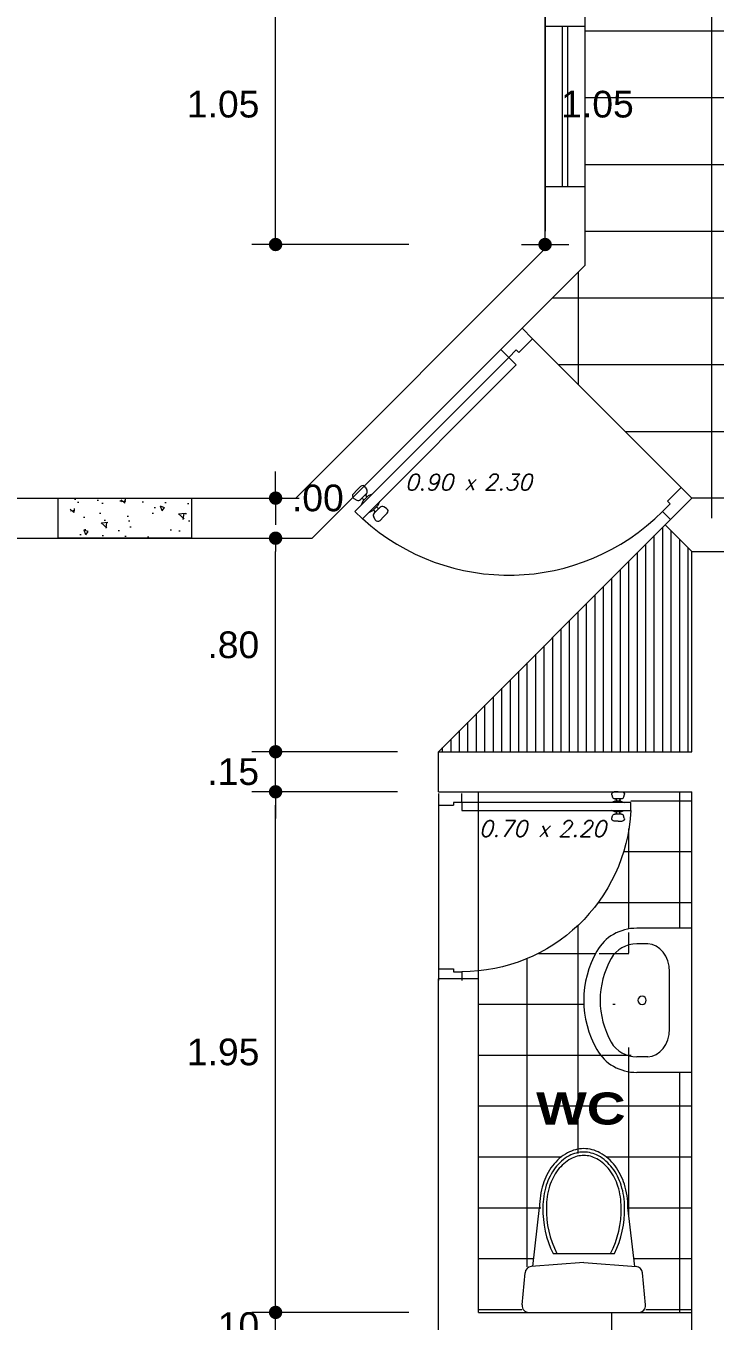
# Model space of a CAD drawing. Header units: millimetres. Extents: x 2178 to 2304, y 1220 to 1359.
# Drawn here: x 2188.582 to 2191.165, y 1233.466 to 1238.317 of the extents above; entities that cross this region are included whole.
import ezdxf
from ezdxf.enums import TextEntityAlignment as Align

# ---------------------------------------------------------------- set-up
doc = ezdxf.new("R2010")
doc.units = ezdxf.units.MM
doc.layers.get('0').update_dxf_attribs({"lineweight": 0})
for name, color, linetype, lineweight in [('carpinteria', 12, 'Continuous', 5), ('Mobiliario', 52, 'Continuous', 5), ('PLUMA 1', 46, 'Continuous', 13), ('PLUMA 7', 10, 'Continuous', 0), ('PLUMA4', 160, 'Continuous', 40), ('TEXTO', 5, 'Continuous', 18), ('TEXTOS', 42, 'Continuous', 13)]:
    doc.layers.add(name, color=color, linetype=linetype, lineweight=lineweight)
doc.layers.add('pisos....', color=7, linetype='Continuous', lineweight=5, true_color=0x7c7f7e)
doc.styles.add('ARIAL', font='arial.ttf')
doc.styles.add('ARIAL-N', font='arialbd.ttf')
doc.styles.add('SIMPLEX', font='simplex.shx', dxfattribs={"width": 1.2, "oblique": 15})
doc.dimstyles.new('RPM 50', dxfattribs={"dimtxt": 0.1, "dimasz": 0.05, "dimexe": 0.08849999999999973, "dimexo": 0.1535, "dimgap": 0.07099999999999997, "dimtad": 2, "dimtih": 1, "dimtoh": 1, "dimzin": 4, "dimdsep": 46, "dimtxsty": 'ARIAL', "dimblk": 'DOT', "dimcen": 0.4, "dimdle": 0.25, "dimclrd": 8, "dimclre": 8, "dimclrt": 9, "dimadec": 0, "dimazin": 0, "dimtfac": 1, "dimtix": 1, "dimtmove": 0, "dimatfit": 3, "dimldrblk": 'DOT', "dimfxl": 0.5, "dimfxlon": 1, "dimlwd": 0, "dimlwe": 0, "dimarcsym": 0})

# ---------------------------------------------------------------- blocks, each defined once
blk = doc.blocks.new('puerta de 0.80')
for p, q in [((0, 0.7578726278069325), (0, 0.8078726278070008)), ((0, 0.05787262780700075), (0, 0.8078726278070008)), ((0.1000000000000227, 0.770372627806978), (0.1000000000000227, 0.8078726278070008)), ((0, 0.7578726278069325), (0.06500000000005457, 0.7578726278069325)), ((0.06500000000005457, 0.7578726278069325), (0.06500000000005457, 0.770372627806978)), ((0.06500000000005457, 0.770372627806978), (0.1000000000000227, 0.770372627806978)), ((0.743372223558481, 0.1131570363396577), (0.7462233707656196, 0.1025164101029077)), ((0.7699992280930701, 0.1257452267906274), (0.753031481821381, 0.1257452267906274)), ((0.7820575276252839, 0.09510460055400927), (0.7558826290285197, 0.09510460055400927)), ((0.7558826290285197, 0.09510460055400927), (0.7579409285608563, 0.09510460055400927)), ((0.762940928560738, 0.09010460055401381), (0.762940928560738, 0.08545825626470105)), ((0.7699992280930701, 0.1257452267906274), (0.7869669743646455, 0.1257452267906274)), ((0.7770575276252885, 0.09010460055401381), (0.7770575276252885, 0.08545825626470105)), ((0.7841158271576205, 0.09510460055400927), (0.7820575276252839, 0.09510460055400927)), ((0.7966262326275455, 0.1131570363396577), (0.7937750854204069, 0.1025164101029077)), ((0, 0.007872627806932542), (0, 0.05787262780700075)), ((0, 0.05787262780700075), (0.06500000000005457, 0.05787262780700075)), ((0.06500000000005457, 0.04537262780695528), (0.06500000000005457, 0.05787262780700075)), ((0.1000000000000227, 0.04537262780695528), (0.06500000000005457, 0.04537262780695528)), ((0.1000000000000227, 0.08037262780703713), (0.8250000000000455, 0.08037262780703713)), ((0.1000000000000227, 0.04537262780695528), (0.1000000000000227, 0.08037262780703713)), ((0.8250000000000455, 0.04537262780695528), (0.1000000000000227, 0.04537262780695528)), ((0.1000000000000227, 0.04537262780695528), (0.1000000000000227, 0.007872627806932542)), ((0.7820575276252839, 0.08545825626470105), (0.7558826290285197, 0.08545825626470105)), ((0.8250000000000455, 0.04537262780695528), (0.7720000000000482, 0.04537262780695528)), ((0.8250000000000455, 0.08037262780703713), (0.8250000000000455, 0.04537262780695528)), ((0.743372223558481, 0.01258821927433473), (0.7462233707656196, 0.02322884551108473)), ((0.7699992280930701, 2.882325134123676e-08), (0.753031481821381, 2.882325134123676e-08)), ((0.7820575276252839, 0.04028699934929136), (0.7558826290285197, 0.04028699934929136)), ((0.7820575276252839, 0.03064065505998315), (0.7558826290285197, 0.03064065505998315)), ((0.7558826290285197, 0.03064065505998315), (0.7579409285608563, 0.03064065505998315)), ((0.762940928560738, 0.0356406550599786), (0.762940928560738, 0.04028699934929136)), ((0.7699992280930701, 2.882325134123676e-08), (0.7869669743646455, 2.882325134123676e-08)), ((0.7770575276252885, 0.0356406550599786), (0.7770575276252885, 0.04028699934929136)), ((0.7841158271576205, 0.03064065505998315), (0.7820575276252839, 0.03064065505998315)), ((0.7966262326275455, 0.01258821927433473), (0.7937750854204069, 0.02322884551108473))]:
    blk.add_line(p, q)
at = {"linetype": 'Continuous', "lineweight": 0}
for p, q in [((0.7558826290285197, 0.08545825626470105), (0.7419099796773025, 0.08037262780692345)), ((0.7558826290285197, 0.04028699934929136), (0.7419099796773025, 0.04537262780695528)), ((0.7820575276252839, 0.08545825626470105), (0.796030176976501, 0.08037262780692345)), ((0.7820575276252839, 0.04028699934929136), (0.796030176976501, 0.04537262780695528))]:
    blk.add_line(p, q, dxfattribs=at)
for centre, radius, start, end in [((0.1000000000000227, 0.04537262780695528), 0.725, 2.767078666097358, 90), ((0.753031481821381, 0.1157452267906365), 0.01, 90, 195.0000000000087), ((0.7558826290285197, 0.1051046005540002), 0.01, 195.0000000001698, 270), ((0.7579409285607426, 0.09010460055401381), 0.005, 0, 90), ((0.7820575276252839, 0.09010460055401381), 0.005, 90, 180), ((0.7841158271575068, 0.1051046005540002), 0.01, 270, 344.9999999998302), ((0.7869669743646455, 0.1157452267906365), 0.01, 344.9999999999912, 90), ((0.753031481821381, 0.01000002882324225), 0.01, 164.9999999999913, 270), ((0.7558826290285197, 0.02064065505999224), 0.01, 90, 164.9999999998302), ((0.7579409285607426, 0.0356406550599786), 0.005, 270, 0), ((0.7820575276252839, 0.0356406550599786), 0.005, 180, 270), ((0.7841158271575068, 0.02064065505999224), 0.01, 15.00000000016984, 90), ((0.7869669743646455, 0.01000002882324225), 0.01, 270, 15.00000000000872)]:
    blk.add_arc(centre, radius, start, end)
blk = doc.blocks.new('P')
at = {"style": 'SIMPLEX', "oblique": 15}
blk.add_text('x', height=0.06, dxfattribs=at).set_placement((-0.01697368369676155, 0.0255492955629677))
blk.add_attdef('L', text='', height=0.06, dxfattribs=at).set_placement((-0.057659880294743, 0.02554929556297481), align=Align.RIGHT)
blk.add_attdef('H', (0.05806964743619147, 0.02554929556297481), '', height=0.06, dxfattribs=at)
blk = doc.blocks.new('LAVATORIO')
at = {"layer": 'PLUMA 1', "linetype": 'Continuous', "lineweight": 20}
for p, q in [((-0.2999934783219942, 0.2071363636785648), (-0.2999934783219942, -0.02195454545901754)), ((-0.2999934783219942, 0.2071363636785648), (0.2999934783219942, 0.2071363636785648)), ((0.2999934783219942, 0.2071363636785648), (0.2999934783219942, -0.02195454545901754)), ((-0.1188260869807323, 0.1148181818415779), (0.1188260869807323, 0.1148181818415779)), ((-0.234782608743501, 0.02386363636850319), (-0.234782608743501, -0.02195454545901754)), ((0.234782608743501, 0.02386363636850319), (0.234782608743501, -0.02195454545901754))]:
    blk.add_line(p, q, dxfattribs=at)
blk.add_circle((0, 0), 0.01750000000356522, dxfattribs=at)
at = {"layer": 'PLUMA 1', "linetype": 'Continuous', "lineweight": 20, "extrusion": (0, 0, -1)}
for centre, major_axis, ratio, start_param, end_param in [((-0.1188260869807323, 0.02386363636850319), (0.1159565217627687, 2.11200665065676e-14), 0.7846746081733931, 3.141592653590338, 4.712388980384833), ((0.1188260869807323, 0.02386363636850319), (-0.1159565217627687, 9.952126509930016e-14), 0.7846746081733929, 1.570796326794223, 3.1415926535887), ((-0.1188521754517069, -0.02195454545901754), (2.795176774598603e-13, 0.1893818215381344), 0.9565217391304283, 3.638567482427635, 4.712388980383277), ((-0.1188521754517069, -0.02195454545901754), (-1.25662522260505e-12, 0.1212000033427651), 0.9565217391302343, 3.638567482442401, 4.712388980394607), ((0.1188521754517069, -0.02195454545901754), (1.256475748923904e-12, 0.1212000033427651), 0.9565217391302343, 1.57079632678498, 2.644617824737187), ((0.1188521754517069, -0.02195454545901754), (-2.791350386132135e-13, 0.1893818215381344), 0.9565217391304283, 1.570796326796306, 2.64461782475195), ((0, 0.2071363636785648), (-2.207522384136759e-16, 0.3818181859691521), 0.9565217391303741, 2.64461781258921, 3.638567494590378), ((0, 0.2071363636785648), (1.873049312265182e-16, 0.4500000041648561), 0.9565217391303545, 2.644617814432515, 3.638567492747071)]:
    blk.add_ellipse(centre, major_axis=major_axis, ratio=ratio, start_param=start_param, end_param=end_param, dxfattribs=at)
blk = doc.blocks.new('A$C17BD6781')
at = {"layer": 'Mobiliario', "linetype": 'Continuous'}
for p, q in [((0.0470258381902795, 0.2024778968581415), (0.07702583819028064, 0.4624778968581325)), ((0.4970258381902681, 0.2024778968581415), (0.467025838190267, 0.4624778968581325)), ((0.1371245447934086, 0.2600000207519599), (0.406927131587139, 0.2600000207519599)), ((2.658856601556181e-08, 0.03271609313324575), (0.01291432294007677, 0.1747733529997788)), ((0.2720258381902738, 0.2200000207519395), (0.04046188830088226, 0.2019667219995256)), ((0.2720258381902738, 0.2200000207519395), (0.5035897880796654, 0.2019667219995256)), ((0.5440516497919816, 0.03271609313324575), (0.5311373534404709, 0.1747733529997788)), ((0.0298768227825974, 2.075196903206233e-08), (0.5141748535979502, 2.075196903206233e-08))]:
    blk.add_line(p, q, dxfattribs=at)
for points in [[(0.467025838190267, 0.4624778968581325, 0.07568148098942781), (0.4514763274974598, 0.564619449634364, 0.08594715031423093), (0.409911660521658, 0.6457161817953931, 0.1060218382171382), (0.3436150782673906, 0.7032144903049868, 0.1264657149685374), (0.2720258381902738, 0.7216159645624032, 0.1264657149685252), (0.2004365981131571, 0.7032144903049868, 0.1060218382171112), (0.1341400158588897, 0.6457161817953931, 0.08594715031425326), (0.09257534888308783, 0.564619449634364, 0.07568148098944026), (0.07702583819028064, 0.4624778968581325, 0.07568148098943636)], [(0.4520258381902806, 0.4624778968581325, 0.0756814809893859), (0.4371558434836231, 0.5601558482174767, 0.08594715031428633), (0.3979260275471859, 0.6366970575473658, 0.1060218382171535), (0.3363817185640983, 0.6900737708649274, 0.1264657149685132), (0.2720258381902738, 0.7066159645624168, 0.1264657149686313), (0.2076699578163925, 0.6900737708648705, 0.1060218382170392), (0.1461256488333618, 0.6366970575473658, 0.08594715031415015), (0.1068958328969813, 0.5601558482175903, 0.07568148098951734), (0.092025838190267, 0.4624778968581325, 0.07568148098951734)], [(0.4370258381902659, 0.4624778968581325, 0.07568148098938046), (0.422835359469758, 0.5556922468005894, 0.08594715031429338), (0.3859403945727138, 0.6276779332993385, 0.1060218382171472), (0.3291483588608344, 0.6769330514248111, 0.1264657149685263), (0.2720258381902738, 0.6916159645624305, 0.1264657149686292), (0.2149033175196564, 0.6769330514248111, 0.1060218382170225), (0.1581112818078338, 0.6276779332993385, 0.08594715031417827), (0.1212163169108464, 0.5556922468007031, 0.07568148098950629), (0.1070258381902818, 0.4624778968581325, 0.07568148098950629)]]:
    blk.add_lwpolyline(points, format="xyb", dxfattribs=at)
for centre, radius, start, end in [((0.5137349313203856, 0.4501454030077241), 0.4218893808016409, 178.3249151335759, 206.7885795011672), ((0.5137349313203856, 0.4501454030077241), 0.4068893808016409, 178.3249151335759, 207.8601275501853), ((0.03031674506016202, 0.4501454030077241), 0.4068893808016409, 332.1398724498131, 1.675084866424104), ((0.03031674506016202, 0.4501454030077241), 0.4218893808016409, 333.2114204988328, 1.675084866424104), ((0.04279111913410816, 0.1720572806184748), 0.03, 94.45298473469602, 174.8055710922652), ((0.5012605572464395, 0.1720572806184748), 0.03, 5.194428907734862, 85.54701526530398), ((0.0298768227825974, 0.03000002075194175), 0.03, 174.8055710922652, 270), ((0.5141748535979502, 0.03000002075194175), 0.03, 270, 5.194428907734862)]:
    blk.add_arc(centre, radius, start, end, dxfattribs=at)
blk = doc.blocks.new('_DOT')
at = {"color": 0, "linetype": 'ByBlock'}
blk.add_line((-0.5, 0), (-1, 0), dxfattribs=at)
at = {"color": 0, "linetype": 'ByBlock', "const_width": 0.5}
blk.add_lwpolyline([(-0.25, 0, 1), (0.25, 0, 1)], format="xyb", close=True, dxfattribs=at)
blk = doc.blocks.new('*D1471')
at = {"color": 8, "lineweight": 0, "transparency": 16777216}
for p, q in [((2189.517770695025, 1233.548674000262), (2189.517770695025, 1233.598674000262)), ((2190.017770695025, 1233.498674000262), (2189.429270695025, 1233.498674000262)), ((2189.517770695025, 1233.398674000262), (2189.517770695025, 1233.498674000262)), ((2190.017770695025, 1233.398674000262), (2189.429270695025, 1233.398674000262)), ((2189.517770695025, 1233.348674000262), (2189.517770695025, 1233.298674000263))]:
    blk.add_line(p, q, dxfattribs=at)
at = {"layer": 'Defpoints', "color": 0, "transparency": 16777216}
for p in [(2189.517770695025, 1233.498674000262), (2190.277998678863, 1233.498674000262), (2190.277998678863, 1233.398674000262)]:
    blk.add_point(p, dxfattribs=at)
at = {"color": 8, "lineweight": 0, "transparency": 16777216, "xscale": 0.05, "yscale": 0.05, "zscale": 0.05}
for p, rotation in [((2189.517770695025, 1233.498674000262), 270), ((2189.517770695025, 1233.398674000262), 90)]:
    blk.add_blockref('_DOT', p, dxfattribs=dict(at, rotation=rotation))
at = {"color": 9, "transparency": 16777216, "insert": (2189.359355961055, 1233.448674000261), "char_height": 0.1, "attachment_point": 5, "style": 'ARIAL'}
blk.add_mtext('.10', dxfattribs=at)
blk = doc.blocks.new('*D1472')
at = {"color": 8, "lineweight": 0, "transparency": 16777216}
for p, q in [((2189.974498678863, 1235.448674000262), (2189.429270695025, 1235.448674000262)), ((2189.517770695025, 1233.548674000262), (2189.517770695025, 1235.398674000262)), ((2190.017770695025, 1233.498674000262), (2189.429270695025, 1233.498674000262))]:
    blk.add_line(p, q, dxfattribs=at)
at = {"layer": 'Defpoints', "color": 0, "transparency": 16777216}
for p in [(2189.517770695025, 1235.448674000262), (2190.127998678863, 1235.448674000262), (2190.277998678863, 1233.498674000262)]:
    blk.add_point(p, dxfattribs=at)
at = {"color": 8, "lineweight": 0, "transparency": 16777216, "xscale": 0.05, "yscale": 0.05, "zscale": 0.05}
for p, rotation in [((2189.517770695025, 1235.448674000262), 90), ((2189.517770695025, 1233.498674000262), 270)]:
    blk.add_blockref('_DOT', p, dxfattribs=dict(at, rotation=rotation))
at = {"color": 9, "transparency": 16777216, "insert": (2189.321224992433, 1234.473674000262), "char_height": 0.1, "attachment_point": 5, "style": 'ARIAL'}
blk.add_mtext('1.95', dxfattribs=at)
blk = doc.blocks.new('*D1473')
at = {"color": 8, "lineweight": 0, "transparency": 16777216}
for p, q in [((2189.517770695025, 1235.648674000262), (2189.517770695025, 1235.698674000262)), ((2189.974498678863, 1235.598674000262), (2189.429270695025, 1235.598674000262)), ((2189.517770695025, 1235.448674000262), (2189.517770695025, 1235.598674000262)), ((2189.974498678863, 1235.448674000262), (2189.429270695025, 1235.448674000262)), ((2189.517770695025, 1235.398674000262), (2189.517770695025, 1235.348674000262))]:
    blk.add_line(p, q, dxfattribs=at)
at = {"layer": 'Defpoints', "color": 0, "transparency": 16777216}
for p in [(2189.517770695025, 1235.598674000262), (2190.127998678863, 1235.598674000262), (2190.127998678863, 1235.448674000262)]:
    blk.add_point(p, dxfattribs=at)
at = {"color": 8, "lineweight": 0, "transparency": 16777216, "xscale": 0.05, "yscale": 0.05, "zscale": 0.05}
for p, rotation in [((2189.517770695025, 1235.598674000262), 270), ((2189.517770695025, 1235.448674000262), 90)]:
    blk.add_blockref('_DOT', p, dxfattribs=dict(at, rotation=rotation))
at = {"color": 9, "transparency": 16777216, "insert": (2189.358810258463, 1235.523674000262), "char_height": 0.1, "attachment_point": 5, "style": 'ARIAL'}
blk.add_mtext('.15', dxfattribs=at)
blk = doc.blocks.new('*D1474')
at = {"color": 8, "lineweight": 0, "transparency": 16777216}
for p, q in [((2189.517770695025, 1236.398674000262), (2189.606270695025, 1236.398674000262)), ((2189.517770695025, 1235.648674000262), (2189.517770695025, 1236.348674000262)), ((2189.974498678863, 1235.598674000262), (2189.429270695025, 1235.598674000262))]:
    blk.add_line(p, q, dxfattribs=at)
at = {"layer": 'Defpoints', "color": 0, "transparency": 16777216}
for p in [(2189.517770695023, 1236.398674000262), (2189.517770695025, 1236.398674000262), (2190.127998678863, 1235.598674000262)]:
    blk.add_point(p, dxfattribs=at)
at = {"color": 8, "lineweight": 0, "transparency": 16777216, "xscale": 0.05, "yscale": 0.05, "zscale": 0.05}
for p, rotation in [((2189.517770695025, 1236.398674000262), 90), ((2189.517770695025, 1235.598674000262), 270)]:
    blk.add_blockref('_DOT', p, dxfattribs=dict(at, rotation=rotation))
at = {"color": 9, "transparency": 16777216, "insert": (2189.359355961055, 1235.998674000261), "char_height": 0.1, "attachment_point": 5, "style": 'ARIAL'}
blk.add_mtext('.80', dxfattribs=at)
blk = doc.blocks.new('*D1475')
at = {"color": 8, "lineweight": 0, "transparency": 16777216}
for p, q in [((2189.517770695025, 1236.598674000262), (2189.517770695025, 1236.648674000262)), ((2189.517770695025, 1236.548674000262), (2189.606270695025, 1236.548674000262)), ((2189.517770695025, 1236.548674000262), (2189.606270695025, 1236.548674000262)), ((2189.517770695025, 1236.498674000262), (2189.517770695025, 1236.448674000262))]:
    blk.add_line(p, q, dxfattribs=at)
at = {"layer": 'Defpoints', "color": 0, "transparency": 16777216}
for p in [(2189.517770695023, 1236.548674000262), (2189.517770695023, 1236.548674000262), (2189.517770695025, 1236.548674000262)]:
    blk.add_point(p, dxfattribs=at)
at = {"color": 8, "lineweight": 0, "transparency": 16777216, "xscale": 0.05, "yscale": 0.05, "zscale": 0.05}
for rotation in [270, 90]:
    blk.add_blockref('_DOT', (2189.517770695025, 1236.548674000262), dxfattribs=dict(at, rotation=rotation))
at = {"color": 9, "transparency": 16777216, "insert": (2189.676185428995, 1236.548674000261), "char_height": 0.1, "attachment_point": 5, "style": 'ARIAL'}
blk.add_mtext('.00', dxfattribs=at)
blk = doc.blocks.new('*D1476')
at = {"color": 8, "lineweight": 0, "transparency": 16777216}
for p, q in [((2190.527998678865, 1238.548674000262), (2190.616498678864, 1238.548674000262)), ((2190.527998678865, 1238.498674000262), (2190.527998678865, 1237.548609274445)), ((2190.43950298377, 1237.498609274445), (2190.616498678864, 1237.498609274445))]:
    blk.add_line(p, q, dxfattribs=at)
at = {"layer": 'Defpoints', "color": 0, "transparency": 16777216}
for p in [(2190.527998678863, 1238.548674000262), (2190.28600298377, 1237.498609274445), (2190.527998678865, 1237.498609274445)]:
    blk.add_point(p, dxfattribs=at)
at = {"color": 8, "lineweight": 0, "transparency": 16777216, "xscale": 0.05, "yscale": 0.05, "zscale": 0.05}
for p, rotation in [((2190.527998678865, 1238.548674000262), 90), ((2190.527998678865, 1237.498609274445), 270)]:
    blk.add_blockref('_DOT', p, dxfattribs=dict(at, rotation=rotation))
at = {"color": 9, "transparency": 16777216, "insert": (2190.724544381457, 1238.023641637353), "char_height": 0.1, "attachment_point": 5, "style": 'ARIAL'}
blk.add_mtext('1.05', dxfattribs=at)
blk = doc.blocks.new('*D1542')
at = {"color": 8, "lineweight": 0, "transparency": 16777216}
for p, q in [((2190.017770695025, 1238.548674000262), (2189.429270695025, 1238.548674000262)), ((2189.517770695025, 1237.548609274445), (2189.517770695025, 1238.498674000262)), ((2190.017770695025, 1237.498609274445), (2189.429270695025, 1237.498609274445))]:
    blk.add_line(p, q, dxfattribs=at)
at = {"layer": 'Defpoints', "color": 0, "transparency": 16777216}
for p in [(2189.517770695025, 1238.548674000262), (2190.527998678863, 1238.548674000262), (2190.28600298377, 1237.498609274445)]:
    blk.add_point(p, dxfattribs=at)
at = {"color": 8, "lineweight": 0, "transparency": 16777216, "xscale": 0.05, "yscale": 0.05, "zscale": 0.05}
for p, rotation in [((2189.517770695025, 1238.548674000262), 90), ((2189.517770695025, 1237.498609274445), 270)]:
    blk.add_blockref('_DOT', p, dxfattribs=dict(at, rotation=rotation))
at = {"color": 9, "transparency": 16777216, "insert": (2189.321224992433, 1238.023641637353), "char_height": 0.1, "attachment_point": 5, "style": 'ARIAL'}
blk.add_mtext('1.05', dxfattribs=at)

msp = doc.modelspace()

# ---------------------------------------------------------------- hatches: boundary and pattern name
h = msp.add_hatch()
h.set_pattern_fill('AR-CONC', color=256, scale=0.001, angle=90)
h.set_pattern_definition([(140, (1020.219781144359, -498.5161192581334), (0.0159390855389031, 0.182184668996004), [0.01905, -0.20955]), (85.00000000000001, (1020.219781144359, -498.5161192581334), (-0.1910568452390352, -0.03524342142496933), [0.01524, -0.16764058417]), (190.4514447, (1020.221109397859, -498.5009372511333), (-0.1751177519121951, 0.1469412470903533), [0.0161900088, -0.1780902446]), (136.1842, (1020.168981144359, -498.5161192581334), (0.04204232793272716, 0.2710790408921299), [0.02857499999999999, -0.3143249999999999]), (186.63555761, (1020.172484644359, -498.4935293581334), (-0.2474261245977215, 0.237404134051503), [0.02428502314, -0.26713560816]), (81.18415117, (1020.168981144359, -498.5161192581334), (-0.2474261245855326, 0.2374041340649771), [0.02285996707, -0.25145973192]), (111, (1020.181681144359, -498.4907192581334), (0.1022651981870876, 0.1516143912691325), [0.01905, -0.20955]), (56.00000000000004, (1020.181681144359, -498.4907192581334), (-0.1841879661223193, 0.06180202834764709), [0.01524, -0.16764]), (161.451445, (1020.190203244259, -498.4780847255333), (-0.08192276888590523, 0.2134164192787162), [0.0161900088, -0.1780899376]), (127.5, (1020.219781144359, -498.5161192581334), (-0.0845550388731531, 0.003088603250591822), [0, -0.165608, 0, -0.17018, 0, -0.168275]), (97.49999999999993, (1020.219781144359, -498.5161192581334), (-0.1001805748181195, 0.06681966251030574), [0, -0.09702799999999999, 0, -0.161798, 0, -0.06413500000000001]), (57.49999999999999, (1020.219781144359, -498.5727612581334), (0.005728743992673467, 0.1355905951668714), [0, -0.06349999999999996, 0, -0.1981199999999999, 0, -0.2628899999999998]), (47.5, (1020.219781144359, -498.5981612581334), (-0.02542649103333301, 0.148129181386018), [0, -0.08255, 0, -0.131572, 0, -0.18669])])
h.paths.add_polyline_path([(2188.702998678862, 1236.548674000262), (2188.702998678862, 1236.398674000262), (2189.202998678862, 1236.398674000262), (2189.202998678862, 1236.548674000262)])
at = {"layer": 'pisos....'}
h = msp.add_hatch(dxfattribs=at)
h.set_pattern_fill('LINE', color=256, scale=0.01, angle=90)
h.set_pattern_definition([(90, (1020.219781144359, -498.5161192581334), (-0.03175, 1.944062586693024e-18), [])])
h.paths.add_polyline_path([(2191.077998678862, 1236.348674000262), (2190.977998678862, 1236.448674000262), (2190.127998678862, 1235.598674000262), (2191.077998678862, 1235.598674000262)])
h = msp.add_hatch(dxfattribs=at)
h.set_pattern_fill('NET', color=256, scale=0.06)
h.set_pattern_definition([(0, (1020.219781144359, -498.5161192581334), (0, 0.1905), []), (90, (1020.219781144359, -498.5161192581334), (-0.1905, 1.166437552015814e-17), [])])
edge = h.paths.add_edge_path()
edge.add_ellipse((2191.077998678862, 1234.667632972487), major_axis=(-0.4050000037482276, 4.744386080289655e-16), ratio=0.9565217391312869, start_angle=-28.474560807873104, end_angle=28.474560807873274, ccw=False)
edge.add_ellipse((2190.871816860638, 1234.774599930394), major_axis=(-0.170443639384357, 2.499081723458499e-13), ratio=0.956521739130593, start_angle=-89.99999999991968, end_angle=-28.47456021661759, ccw=False)
edge.add_line((2190.871794538334, 1234.937627102977), (2191.077998678862, 1234.937627102977))
edge.add_line((2191.077998678862, 1234.937627102977), (2191.077998678862, 1235.448674000262))
edge.add_line((2191.077998678862, 1235.448674000262), (2190.848630155971, 1235.448674000262))
edge.add_arc((2190.215498678862, 1235.408972950931), 0.6343750000001275, -84.34592333882102, 3.5880828391445903, ccw=False)
edge.add_line((2190.277998678862, 1234.777684276373), (2190.277998678862, 1234.748674000262))
edge.add_line((2190.277998678862, 1234.748674000262), (2190.277998678862, 1233.498674000262))
edge.add_line((2190.277998678862, 1233.498674000262), (2190.439288211439, 1233.498674000262))
edge.add_line((2190.439288211439, 1233.498674000262), (2190.454742756894, 1233.668674000262))
edge.add_line((2190.454742756894, 1233.668674000262), (2190.481788211439, 1233.670780194952))
edge.add_line((2190.481788211439, 1233.670780194952), (2190.521263472645, 1233.960972707239))
edge.add_arc((2190.697959986451, 1233.940584647953), 0.1778688588614341, 118.83075468195989, 173.4180553448192, ccw=False)
edge.add_arc((2190.627282841137, 1233.996856366965), 0.1006879470156361, 62.971896490866015, 98.62249004142922, ccw=False)
edge.add_arc((2190.711355894006, 1233.993435695699), 0.1006879470161577, 46.380283067716675, 112.3682992460898, ccw=False)
edge.add_arc((2190.54702721482, 1233.891780194952), 0.2917609966197345, 13.163889310371019, 36.744901776663596, ccw=False)
edge.add_line((2190.831121499119, 1233.958225035058), (2190.864288211439, 1233.670780194952))
edge.add_line((2190.864288211439, 1233.670780194952), (2190.891333665984, 1233.668674000262))
edge.add_line((2190.891333665985, 1233.668674000262), (2190.90678821144, 1233.498674000262))
edge.add_line((2190.90678821144, 1233.498674000262), (2191.077998678863, 1233.498674000262))
edge.add_line((2191.077998678862, 1233.498674000262), (2191.077998678862, 1234.397638841998))
edge.add_line((2191.077998678862, 1234.397638841998), (2190.807675281654, 1234.397638841998))
edge.add_ellipse((2190.871816860638, 1234.560666014581), major_axis=(0.1704436393843569, 2.49983864526988e-13), ratio=0.9565217391305934, start_angle=208.4745602166175, end_angle=269.9999999999196, ccw=False)

# ---------------------------------------------------------------- linework, layer by layer
for points in [[(2190.527998678862, 1237.716136120508), (2190.527998678862, 1238.316136120508)], [(2190.592998678862, 1237.716136120508), (2190.592998678862, 1238.316136120508)], [(2190.612998678862, 1237.716136120508), (2190.612998678862, 1238.316136120508)], [(2190.677998678862, 1237.716136120508), (2190.677998678862, 1238.298674000262), (2190.677998678862, 1238.316136120508)], [(2190.127998678862, 1235.598674000262), (2190.977998678862, 1236.448674000262)], [(2190.277998678862, 1234.748674000262), (2190.277998678862, 1235.448674000262)], [(2190.777998678862, 1233.498674000262), (2191.077998678862, 1233.498674000262)]]:
    msp.add_lwpolyline(points)
for points in [[(2191.152998678863, 1236.473674000261), (2191.152998678843, 1243.461541965886)], [(2190.677998678862, 1238.298674000262), (2192.077998678865, 1238.298674000262)], [(2190.677998678862, 1238.048674000262), (2193.452998678863, 1238.048674000262)], [(2190.677998678862, 1237.798674000262), (2193.552998678862, 1237.798674000262)], [(2190.677998678862, 1237.548674000262), (2193.802998678862, 1237.548674000262)], [(2190.652998678862, 1236.973674000262), (2190.652998678861, 1237.396466206396)], [(2190.555206472726, 1237.298674000262), (2213.352998678862, 1237.298674000262)], [(2190.577998678862, 1237.048674000262), (2213.352998678862, 1237.048674000262)], [(2190.827998678862, 1236.798674000262), (2213.352998678862, 1236.798674000262)]]:
    msp.add_lwpolyline(points, dxfattribs=at)
at = {"layer": 'PLUMA 7'}
for points in [[(2190.527998678862, 1238.316136120508), (2190.527998678862, 1238.548674000262)], [(2190.677998678862, 1238.316136120508), (2190.677998678862, 1238.548674000262)], [(2190.527998678862, 1238.316136120508), (2190.677998678862, 1238.316136120508)], [(2190.527998678862, 1237.483598240754), (2190.527998678862, 1237.716136120508)], [(2190.527998678862, 1237.716136120508), (2190.677998678862, 1237.716136120508)], [(2190.677998678862, 1237.421466206398), (2190.677998678862, 1237.716136120508)], [(2189.59307443837, 1236.548674000262), (2190.527998678862, 1237.483598240754)], [(2189.655206472726, 1236.398674000262), (2190.677998678862, 1237.421466206398)], [(2186.377998678862, 1236.548674000262), (2189.59307443837, 1236.548674000262)], [(2190.977998678862, 1236.448674000262), (2191.077998678862, 1236.548674000262)], [(2191.577998678862, 1236.548674000262), (2191.077998678862, 1236.548674000262)], [(2191.077998678862, 1236.348674000262), (2190.977998678862, 1236.448674000262)], [(2186.377998678862, 1236.398674000262), (2189.655206472726, 1236.398674000262)], [(2191.077998678862, 1236.348674000262), (2191.527998678862, 1236.348674000262)], [(2191.077998678862, 1235.598674000262), (2191.077998678862, 1236.348674000262)], [(2190.127998678862, 1235.598674000262), (2191.077998678862, 1235.598674000262)], [(2190.127998678862, 1235.448674000262), (2190.127998678862, 1235.598674000262)], [(2190.127998678862, 1235.448674000262), (2191.077998678862, 1235.448674000262)], [(2191.077998678862, 1232.998674000262), (2191.077998678862, 1235.448674000262)], [(2190.127998678862, 1232.998674000262), (2190.127998678862, 1234.748674000262)], [(2190.277998678862, 1234.748674000262), (2190.127998678862, 1234.748674000262)], [(2190.277998678862, 1233.498674000262), (2190.277998678862, 1234.748674000262)], [(2190.277998678862, 1233.498674000262), (2190.777998678862, 1233.498674000262)], [(2190.777998678862, 1233.398674000262), (2190.777998678862, 1233.498674000262)]]:
    msp.add_lwpolyline(points, dxfattribs=at)
msp.add_lwpolyline([(2189.202998678862, 1236.398674000262), (2188.702998678862, 1236.398674000262), (2188.702998678862, 1236.548674000262), (2189.202998678862, 1236.548674000262)], close=True, dxfattribs=at)

# ---------------------------------------------------------------- block references
at = {"layer": 'carpinteria'}
for p, xscale, yscale, zscale, rotation in [((2190.435339938723, 1237.191332740401), 1.125, 1.125, 1.125, 225), ((2190.127998678862, 1235.448674000262), -0.875, 0.875, 0.875, 180)]:
    msp.add_blockref('puerta de 0.80', p, dxfattribs=dict(at, xscale=xscale, yscale=yscale, zscale=zscale, rotation=rotation))
at = {"layer": 'Mobiliario', "xscale": 0.8500000000000227, "yscale": 0.8500000000000227, "zscale": 0.8500000000000227}
msp.add_blockref('A$C17BD6781', (2190.441816248977, 1233.498673982623), dxfattribs=at)
at = {"layer": 'PLUMA4', "xscale": -0.9, "yscale": 0.9, "zscale": 0.9, "rotation": 270}
msp.add_blockref('LAVATORIO', (2190.891575951552, 1234.667632972487), dxfattribs=at)
at = {"layer": 'TEXTOS'}
for p, values in [((2190.240479985422, 1236.552721348369), {'H': '2.30', 'L': '0.90'}), ((2190.518234099553, 1235.255053141745), {'H': '2.20', 'L': '0.70'})]:
    msp.add_blockref('P', p, dxfattribs=at).add_auto_attribs(values)

# ---------------------------------------------------------------- texts
at = {"layer": 'TEXTO', "style": 'ARIAL-N', "width": 1.2}
msp.add_text('WC', height=0.12, dxfattribs=at).set_placement((2190.662172178835, 1234.202422318993), align=Align.CENTER)

# ---------------------------------------------------------------- dimensions: what is measured, and where the dimension line sits
for base, p1, p2, picture, middle in [((2189.517770695025, 1238.548674000262), (2190.286002983769, 1237.498609274445), (2190.527998678862, 1238.548674000262), '*D1542', (2189.321224992433, 1238.023641637353)), ((2190.527998678865, 1237.498609274445), (2190.527998678862, 1238.548674000262), (2190.286002983769, 1237.498609274445), '*D1476', (2190.724544381457, 1238.023641637353)), ((2189.517770695025, 1236.548674000262), (2189.517770695022, 1236.548674000262), (2189.517770695022, 1236.548674000262), '*D1475', (2189.676185428995, 1236.548674000261)), ((2189.517770695025, 1236.398674000262), (2190.127998678862, 1235.598674000262), (2189.517770695022, 1236.398674000262), '*D1474', (2189.359355961055, 1235.998674000261)), ((2189.517770695025, 1235.598674000262), (2190.127998678862, 1235.448674000262), (2190.127998678862, 1235.598674000262), '*D1473', (2189.358810258463, 1235.523674000262)), ((2189.517770695025, 1235.448674000262), (2190.277998678862, 1233.498674000262), (2190.127998678862, 1235.448674000262), '*D1472', (2189.321224992433, 1234.473674000262)), ((2189.517770695025, 1233.498674000262), (2190.277998678862, 1233.398674000262), (2190.277998678862, 1233.498674000262), '*D1471', (2189.359355961055, 1233.448674000261))]:
    dim = msp.add_linear_dim(base=base, p1=p1, p2=p2, angle=90, dimstyle='RPM 50', override={"dimtmove": 1})
    dim.commit()
    dim.dimension.update_dxf_attribs({"geometry": picture, "text_midpoint": middle})

doc.saveas('drawing.dxf')
